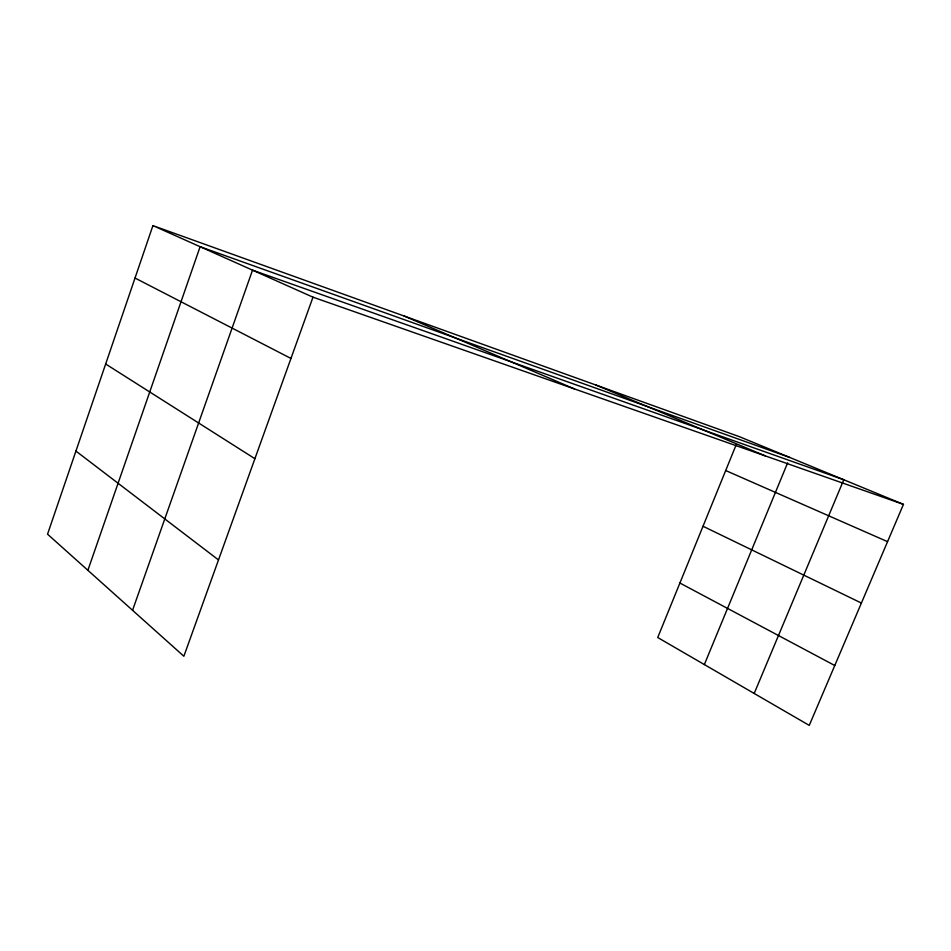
<?xml version="1.0" encoding="UTF-8"?>
<svg xmlns="http://www.w3.org/2000/svg" width="951" height="951" viewBox="0 0 951 951"><rect width="100%" height="100%" fill="white"/><g stroke="black" fill="none" stroke-linecap="round" stroke-linejoin="round"><path stroke-width="1.43" d="M152.921 225.613L47.55 534.177L183.864 656.249L312.986 297.176L152.921 225.613L739.462 436.699L903.45 504.375L809.253 725.387L657.723 637.527L736.157 444.818M87.884 570.303L200.114 246.713L789.853 457.49M132.558 610.292L252.526 270.155L843.775 479.744L754.191 693.457M704.346 664.571L787.63 462.864M312.986 297.176L903.45 504.375M595.956 385.048L765.341 455.909M404.08 316.005L574.416 388.911M725.696 470.531L887.556 541.666M703.015 526.26L861.392 603.053M135.018 278.037L290.958 358.444M679.894 583.034L834.764 665.51M105.656 364.007L254.904 458.703M75.925 451.083L218.504 559.925"/></g></svg>
